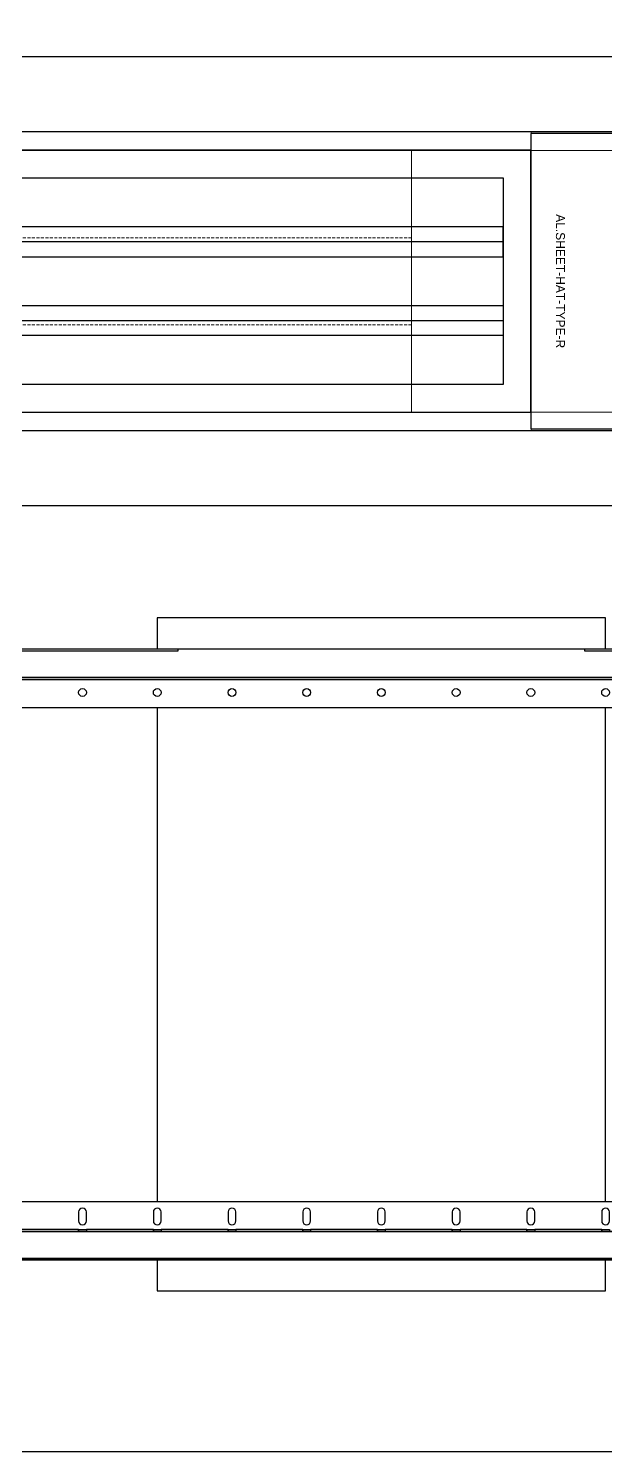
# Model space of a CAD drawing. Header units: millimetres. Extents: x -962357 to -591296, y -223672 to 59420.
# Drawn here: x -780616 to -780230, y -175226 to -174275 of the extents above; entities that cross this region are included whole.
import ezdxf
from ezdxf.enums import TextEntityAlignment as Align

# ---------------------------------------------------------------- set-up
doc = ezdxf.new("R2010")
doc.units = ezdxf.units.MM
doc.linetypes.add('DPA_Hidden 50', pattern=[3, 2, -1])
for name, color, linetype in [('000 - WIPEOUT', 250, 'Continuous'), ('001 - ASCESSORIES', 251, 'Continuous'), ('A04_TUBE SERIES', 2, 'Continuous'), ('A11_ALU.SOLID SHEET', 2, 'Continuous')]:
    doc.layers.add(name, color=color, linetype=linetype)
doc.layers.add('A-GLAZ-CURT', color=2, linetype='Continuous', lineweight=9)

# ---------------------------------------------------------------- blocks, each defined once
blk = doc.blocks.new('*U4635')
at = {"layer": 'A11_ALU.SOLID SHEET', "color": 0}
blk.add_lwpolyline([(350, -98.8), (350, 98.8), (0, 98.8), (0, -98.8)], close=True, dxfattribs=at)
at = {"layer": 'Defpoints', "color": 250}
blk.add_point((0, 0), dxfattribs=at)
blk.add_text('AL.SHEET-HAT-TYPE-R', height=6, rotation=270, dxfattribs=at).set_placement((15, 0), align=Align.BOTTOM_CENTER)
blk = doc.blocks.new('*U4623')
at = {"layer": '001 - ASCESSORIES', "color": 0, "linetype": 'ByBlock'}
blk.add_lwpolyline([(800, 87.5), (-800, 87.5), (-800, -87.5), (800, -87.5)], close=True, dxfattribs=at)
at = {"layer": '001 - ASCESSORIES', "linetype": 'ByBlock'}
for points in [[(-781.5, 69), (781.5, 69), (781.5, -69), (-781.5, -69)], [(781.5, 36.33), (-781.5, 36.33), (-781.5, 16.33), (781.5, 16.33)], [(-781.5, -16.33), (781.5, -16.33), (781.5, -36.33), (-781.5, -36.33)]]:
    blk.add_lwpolyline(points, close=True, dxfattribs=at)
for points in [[(781.5, 26.33), (-781.5, 26.33)], [(-781.5, -26.33), (781.5, -26.33)]]:
    blk.add_lwpolyline(points, dxfattribs=at)
blk = doc.blocks.new('*U4640')
blk.add_attdef('EXTR.OVL-LENGTH_', (-25, -59.09), '', height=5)
blk.add_wipeout([(-25, 0), (25, 0), (25, 7100), (-25, 7100)]).dxf.layer = '000 - WIPEOUT'
at = {"layer": 'A04_TUBE SERIES', "color": 0}
blk.add_lwpolyline([(-25, 0), (25, 0), (25, 7100), (-25, 7100)], close=True, dxfattribs=at)
blk = doc.blocks.new('*U4641')
blk.add_attdef('EXTR.OVL-LENGTH_', (-25, -59.09), '', height=5)
blk.add_wipeout([(-25, 0), (25, 0), (25, 7100), (-25, 7100)]).dxf.layer = '000 - WIPEOUT'
at = {"layer": 'A04_TUBE SERIES', "color": 0}
blk.add_lwpolyline([(-25, 0), (25, 0), (25, 7100), (-25, 7100)], close=True, dxfattribs=at)
blk = doc.blocks.new('*U4873')
at = {"color": 3}
blk.add_wipeout([(-225, -450), (225, -450), (225, -750), (-225, -750)], dxfattribs=at).dxf.layer = '000 - WIPEOUT'
at = {"layer": 'A11_ALU.SOLID SHEET', "color": 0, "linetype": 'ByBlock'}
blk.add_lwpolyline([(-225, -750), (225, -750), (225, -450), (-225, -450)], close=True, dxfattribs=at)
blk = doc.blocks.new('000 - ASSCESSORIES_FAMELINE_GALV.BRACKET_FITTING_Z-PROFILE_HR-02AA_TOP_VIEW')
blk.add_wipeout([(-1200, 39), (1200, 39), (1200, 0), (-1200, 0)]).dxf.layer = '000 - WIPEOUT'
at = {"layer": '001 - ASCESSORIES', "linetype": 'Continuous'}
for p, q in [((-1200, 39), (1200, 39)), ((-1200, 0), (1200, 0))]:
    blk.add_line(p, q, dxfattribs=at)
at = {"layer": '001 - ASCESSORIES', "color": 1, "linetype": 'ByBlock'}
for p, q in [((-777.6, 20.2), (-777.6, 19)), ((-727.6, 20.2), (-727.6, 19)), ((-677.6, 20.2), (-677.6, 19)), ((-627.6, 20.2), (-627.6, 19)), ((-577.6, 20.2), (-577.6, 19)), ((-527.6, 20.2), (-527.6, 19)), ((-477.6, 20.2), (-477.6, 19)), ((-427.6, 20.2), (-427.6, 19))]:
    blk.add_line(p, q, dxfattribs=at)
at = {"layer": '001 - ASCESSORIES', "color": 0, "linetype": 'ByBlock'}
blk.add_lwpolyline([(-1200, 39), (1200, 39), (1200, 19), (-1200, 19)], close=True, dxfattribs=at)
at = {"layer": '001 - ASCESSORIES'}
for points in [[(-772.4, 26), (-772.4, 32, 1), (-777.6, 32), (-777.6, 26, 1)], [(-722.4, 26), (-722.4, 32, 1), (-727.6, 32), (-727.6, 26, 1)], [(-672.4, 26), (-672.4, 32, 1), (-677.6, 32), (-677.6, 26, 1)], [(-622.4, 26), (-622.4, 32, 1), (-627.6, 32), (-627.6, 26, 1)], [(-572.4, 26), (-572.4, 32, 1), (-577.6, 32), (-577.6, 26, 1)], [(-522.4, 26), (-522.4, 32, 1), (-527.6, 32), (-527.6, 26, 1)], [(-472.4, 26), (-472.4, 32, 1), (-477.6, 32), (-477.6, 26, 1)], [(-422.4, 26), (-422.4, 32, 1), (-427.6, 32), (-427.6, 26, 1)]]:
    blk.add_lwpolyline(points, format="xyb", close=True, dxfattribs=at)
at = {"layer": '001 - ASCESSORIES', "color": 1, "linetype": 'ByBlock'}
for points in [[(-777.6, 20.2), (-822.4, 20.2), (-822.4, 19), (-777.6, 19)], [(-777.6, 20.2), (-772.4, 20.2), (-772.4, 19), (-777.6, 19)], [(-727.6, 20.2), (-772.4, 20.2), (-772.4, 19), (-727.6, 19)], [(-727.6, 20.2), (-722.4, 20.2), (-722.4, 19), (-727.6, 19)], [(-677.6, 20.2), (-722.4, 20.2), (-722.4, 19), (-677.6, 19)], [(-677.6, 20.2), (-672.4, 20.2), (-672.4, 19), (-677.6, 19)], [(-627.6, 20.2), (-672.4, 20.2), (-672.4, 19), (-627.6, 19)], [(-627.6, 20.2), (-622.4, 20.2), (-622.4, 19), (-627.6, 19)], [(-577.6, 20.2), (-622.4, 20.2), (-622.4, 19), (-577.6, 19)], [(-577.6, 20.2), (-572.4, 20.2), (-572.4, 19), (-577.6, 19)], [(-527.6, 20.2), (-572.4, 20.2), (-572.4, 19), (-527.6, 19)], [(-527.6, 20.2), (-522.4, 20.2), (-522.4, 19), (-527.6, 19)], [(-477.6, 20.2), (-522.4, 20.2), (-522.4, 19), (-477.6, 19)], [(-477.6, 20.2), (-472.4, 20.2), (-472.4, 19), (-477.6, 19)], [(-427.6, 20.2), (-472.4, 20.2), (-472.4, 19), (-427.6, 19)], [(-427.6, 20.2), (-422.4, 20.2), (-422.4, 19), (-427.6, 19)]]:
    blk.add_lwpolyline(points, close=True, dxfattribs=at)
at = {"layer": '001 - ASCESSORIES'}
blk.add_lwpolyline([(-1200, 19), (1200, 19), (1200, 0), (-1200, 0)], close=True, dxfattribs=at)
at = {"layer": '001 - ASCESSORIES', "color": 2}
blk.add_lwpolyline([(-1200, 1.2), (1200, 1.2), (1200, 0), (-1200, 0)], close=True, dxfattribs=at)
blk = doc.blocks.new('*U4901')
at = {"layer": '001 - ASCESSORIES', "linetype": 'ByBlock', "rotation": 180}
blk.add_blockref('000 - ASSCESSORIES_FAMELINE_GALV.BRACKET_FITTING_Z-PROFILE_HR-02AA_TOP_VIEW', (-1200, 39), dxfattribs=at)
blk = doc.blocks.new('000 - ASSCESSORIES_FAMELINE_GALV.BRACKET_FITTING_Z-PROFILE_HR-02B_TOP_VIEW')
blk.add_wipeout([(-1200, 39), (1200, 39), (1200, 0), (-1200, 0)]).dxf.layer = '000 - WIPEOUT'
at = {"layer": '001 - ASCESSORIES', "linetype": 'ByBlock'}
blk.add_line((1200, 20.2), (-1200, 20.2), dxfattribs=at)
at = {"layer": '001 - ASCESSORIES'}
blk.add_line((1200, 19), (-1200, 19), dxfattribs=at)
at = {"layer": '001 - ASCESSORIES', "color": 0}
blk.add_lwpolyline([(-1200, 39), (-1200, 19), (1200, 19), (1200, 39)], close=True, dxfattribs=at)
at = {"layer": '001 - ASCESSORIES'}
blk.add_lwpolyline([(-1200, 19), (-1200, 0), (1200, 0), (1200, 19)], close=True, dxfattribs=at)
at = {"layer": '001 - ASCESSORIES', "color": 2}
for points in [[(335.88, 1.2), (335.88, 0), (464.12, 0), (464.12, 1.2)], [(735.88, 1.2), (735.88, 0), (864.12, 0), (864.12, 1.2)]]:
    blk.add_lwpolyline(points, close=True, dxfattribs=at)
at = {"layer": '001 - ASCESSORIES'}
for centre in [(450, 29), (500, 29), (550, 29), (600, 29), (650, 29), (700, 29), (750, 29), (800, 29)]:
    blk.add_circle(centre, 2.6, dxfattribs=at)
blk = doc.blocks.new('*U4902')
at = {"layer": '001 - ASCESSORIES', "color": 0, "linetype": 'ByBlock'}
blk.add_blockref('000 - ASSCESSORIES_FAMELINE_GALV.BRACKET_FITTING_Z-PROFILE_HR-02B_TOP_VIEW', (-1200, -39), dxfattribs=at)
blk = doc.blocks.new('*U4956')
blk.add_lwpolyline([(-35296.59, 2495), (-44500, 2495), (-44500, 4315), (-47139.64, 4315), (-47139.64, 548.02), (-32660.36, 548.02), (-32660.36, 4315), (-35296.59, 4315)], close=True)
blk.add_blockref('*U4623', (-36400, 1330.5))
at = {"layer": 'A11_ALU.SOLID SHEET', "color": 1}
blk.add_blockref('*U4635', (-35600, 1330.5), dxfattribs=at)
at = {"layer": 'A04_TUBE SERIES', "color": 0, "linetype": 'ByBlock', "rotation": 270}
for name, p in [('*U4640', (-39850, 1455.5)), ('*U4641', (-39850, 1205.5))]:
    blk.add_blockref(name, p, dxfattribs=at)
at = {"layer": 'A11_ALU.SOLID SHEET', "color": 0, "linetype": 'ByBlock', "rotation": 90}
blk.add_blockref('*U4873', (-36300, 880.5), dxfattribs=at)
at = {"layer": '001 - ASCESSORIES', "linetype": 'ByBlock', "rotation": 180}
for name, p in [('*U4902', (-36300, 1045.5)), ('*U4901', (-36325, 715.2))]:
    blk.add_blockref(name, p, dxfattribs=at)
blk = doc.blocks.new('DPA_CP_Metal Ceiling Air Supply1 - Linear Diffuser Air Supply-12447243-4160-01 UPPER PLATFORM LEVEL - REFLECTED CEILING PLAN')
at = {"layer": 'A-GLAZ-CURT'}
for p, q in [((-753707.35, 9449.03), (-752107.35, 9449.03)), ((-753707.35, 9449.03), (-752107.35, 9449.03)), ((-753707.35, 9449.03), (-752107.35, 9449.03)), ((-752107.35, 9174.03), (-752107.35, 9449.03)), ((-752107.35, 9449.03), (-752107.35, 9174.03)), ((-752107.35, 9449.03), (-752107.35, 9174.03)), ((-752107.35, 9399.03), (-753707.35, 9399.03)), ((-752187.35, 9399.03), (-752187.35, 9224.03)), ((-752107.35, 9224.03), (-753707.35, 9224.03)), ((-753707.35, 9174.03), (-752107.35, 9174.03)), ((-752107.35, 9174.03), (-753707.35, 9174.03)), ((-752107.35, 9174.03), (-753707.35, 9174.03))]:
    blk.add_line(p, q, dxfattribs=at)
at = {"layer": 'A-GLAZ-CURT', "linetype": 'DPA_Hidden 50'}
for p, q in [((-752187.35, 9340.69), (-753627.35, 9340.69)), ((-752187.35, 9282.36), (-753627.35, 9282.36))]:
    blk.add_line(p, q, dxfattribs=at)
blk = doc.blocks.new('DPA_CP_Metal Ceiling Panel1 - Horizontal with Gap-12520836-4160-01 UPPER PLATFORM LEVEL - REFLECTED CEILING PLAN')
at = {"layer": 'A-GLAZ-CURT'}
for p, q in [((-782232.37, 4774.02), (-782232.37, 5049.02)), ((-782232.37, 4774.02), (-782232.37, 5049.02)), ((-782232.37, 5049.02), (-781882.37, 5049.02)), ((-782232.37, 5049.02), (-781882.37, 5049.02)), ((-782232.37, 4774.02), (-782232.37, 5049.02)), ((-781882.37, 4774.02), (-781882.37, 5049.02)), ((-781882.37, 5049.02), (-781882.37, 4774.02)), ((-781882.37, 5049.02), (-781882.37, 4774.02)), ((-782232.37, 4999.02), (-781882.37, 4999.02)), ((-782232.37, 4824.02), (-781882.37, 4824.02)), ((-782232.37, 4774.02), (-781882.37, 4774.02)), ((-781882.37, 4774.02), (-782232.37, 4774.02)), ((-781882.37, 4774.02), (-782232.37, 4774.02))]:
    blk.add_line(p, q, dxfattribs=at)
blk = doc.blocks.new('*U339')
at = {"layer": 'A11_ALU.SOLID SHEET', "color": 0}
blk.add_lwpolyline([(350, -98.8), (350, 98.8), (0, 98.8), (0, -98.8)], close=True, dxfattribs=at)
at = {"layer": 'Defpoints', "color": 250}
blk.add_point((0, 0), dxfattribs=at)
blk.add_text('AL.SHEET-HAT-TYPE-R', height=6, rotation=270, dxfattribs=at).set_placement((15, 0), align=Align.BOTTOM_CENTER)
blk = doc.blocks.new('*U340')
at = {"layer": '001 - ASCESSORIES', "color": 0, "linetype": 'ByBlock'}
blk.add_lwpolyline([(800, 87.5), (-800, 87.5), (-800, -87.5), (800, -87.5)], close=True, dxfattribs=at)
at = {"layer": '001 - ASCESSORIES', "linetype": 'ByBlock'}
for points in [[(-781.5, 69), (781.5, 69), (781.5, -69), (-781.5, -69)], [(781.5, 36.33), (-781.5, 36.33), (-781.5, 16.33), (781.5, 16.33)], [(-781.5, -16.33), (781.5, -16.33), (781.5, -36.33), (-781.5, -36.33)]]:
    blk.add_lwpolyline(points, close=True, dxfattribs=at)
for points in [[(781.5, 26.33), (-781.5, 26.33)], [(-781.5, -26.33), (781.5, -26.33)]]:
    blk.add_lwpolyline(points, dxfattribs=at)
blk = doc.blocks.new('*U720')
blk.add_attdef('EXTR.OVL-LENGTH_', (-25, -59.09), '', height=5)
blk.add_wipeout([(-25, 0), (25, 0), (25, 7100), (-25, 7100)]).dxf.layer = '000 - WIPEOUT'
at = {"layer": 'A04_TUBE SERIES', "color": 0}
blk.add_lwpolyline([(-25, 0), (25, 0), (25, 7100), (-25, 7100)], close=True, dxfattribs=at)
blk = doc.blocks.new('*U721')
blk.add_attdef('EXTR.OVL-LENGTH_', (-25, -59.09), '', height=5)
blk.add_wipeout([(-25, 0), (25, 0), (25, 7100), (-25, 7100)]).dxf.layer = '000 - WIPEOUT'
at = {"layer": 'A04_TUBE SERIES', "color": 0}
blk.add_lwpolyline([(-25, 0), (25, 0), (25, 7100), (-25, 7100)], close=True, dxfattribs=at)
blk = doc.blocks.new('*U705')
at = {"color": 3}
blk.add_wipeout([(-225, -450), (225, -450), (225, -750), (-225, -750)], dxfattribs=at).dxf.layer = '000 - WIPEOUT'
at = {"layer": 'A11_ALU.SOLID SHEET', "color": 0, "linetype": 'ByBlock'}
blk.add_lwpolyline([(-225, -750), (225, -750), (225, -450), (-225, -450)], close=True, dxfattribs=at)
blk = doc.blocks.new('*U505')
at = {"layer": '001 - ASCESSORIES', "linetype": 'ByBlock', "rotation": 180}
blk.add_blockref('000 - ASSCESSORIES_FAMELINE_GALV.BRACKET_FITTING_Z-PROFILE_HR-02AA_TOP_VIEW', (-1200, 39), dxfattribs=at)
blk = doc.blocks.new('*U506')
at = {"layer": '001 - ASCESSORIES', "color": 0, "linetype": 'ByBlock'}
blk.add_blockref('000 - ASSCESSORIES_FAMELINE_GALV.BRACKET_FITTING_Z-PROFILE_HR-02B_TOP_VIEW', (-1200, -39), dxfattribs=at)

msp = doc.modelspace()

# ---------------------------------------------------------------- block references
at = {"layer": 'A-GLAZ-CURT'}
for name, p in [('DPA_CP_Metal Ceiling Air Supply1 - Linear Diffuser Air Supply-12447243-4160-01 UPPER PLATFORM LEVEL - REFLECTED CEILING PLAN', (-28172.5, -183755.5)), ('DPA_CP_Metal Ceiling Panel1 - Horizontal with Gap-12520836-4160-01 UPPER PLATFORM LEVEL - REFLECTED CEILING PLAN', (1952.5, -179355.5))]:
    msp.add_blockref(name, p, dxfattribs=at)

# ---------------------------------------------------------------- next in the draw order: block references
msp.add_blockref('*U4956', (-744680, -175774.39))

# ---------------------------------------------------------------- next in the draw order: linework, layer by layer
msp.add_lwpolyline([(-779976.59, -173279.4), (-789180, -173279.4), (-789180, -171459.39), (-791819.64, -171459.39), (-791819.64, -175226.37), (-777340.36, -175226.37), (-777340.36, -171459.39), (-779976.59, -171459.39)], close=True)

# ---------------------------------------------------------------- next in the draw order: block references
msp.add_blockref('*U340', (-781080, -174443.89))
at = {"layer": 'A11_ALU.SOLID SHEET', "color": 1}
msp.add_blockref('*U339', (-780280, -174443.89), dxfattribs=at)

# ---------------------------------------------------------------- next in the draw order: block references
at = {"layer": 'A04_TUBE SERIES', "color": 0, "linetype": 'ByBlock', "rotation": 270}
for name, p in [('*U720', (-784530, -174318.89)), ('*U721', (-784530, -174568.89))]:
    msp.add_blockref(name, p, dxfattribs=at)
at = {"layer": 'A11_ALU.SOLID SHEET', "color": 0, "linetype": 'ByBlock', "rotation": 90}
msp.add_blockref('*U705', (-780980, -174893.89), dxfattribs=at)

# ---------------------------------------------------------------- next in the draw order: block references
at = {"layer": '001 - ASCESSORIES', "linetype": 'ByBlock', "rotation": 180}
for name, p in [('*U506', (-780980, -174728.89)), ('*U505', (-781005, -175059.19))]:
    msp.add_blockref(name, p, dxfattribs=at)

doc.saveas('drawing.dxf')
